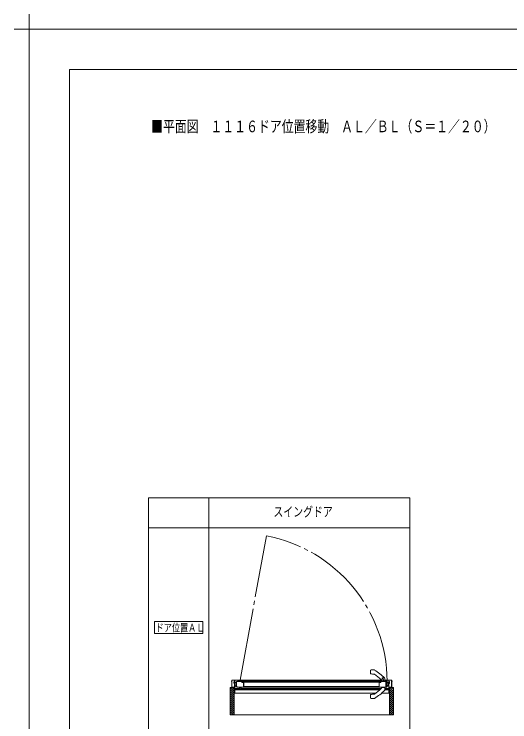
# Model space of a CAD drawing. Units: millimetres on the paper. Extents: x -305 to 305, y -152 to 152.
# Drawn here: x -304.8 to -181.6, y -23.7 to 152.3 of the extents above; entities that cross this region are included whole.
import ezdxf
from ezdxf.enums import TextEntityAlignment as Align

# ---------------------------------------------------------------- set-up
doc = ezdxf.new("R2010")
doc.units = ezdxf.units.MM
doc.linetypes.add('LONG_CHAIN', pattern=[21, 18, -1, 1, -1])
doc.linetypes.add('LONG_DOUBLE_CHAIN', pattern=[21.8, 18, -1, 0.6, -0.6, 0.6, -1])
for name, color, linetype, lineweight in [('0-0_0', 7, 'Continuous', 9), ('0-1_VIEW0001', 7, 'Continuous', 9), ('0-2_1図面枠', 7, 'Continuous', 9), ('0-3_図面枠', 3, 'Continuous', 9), ('0-4_DEFPOINTS', 7, 'Continuous', 9)]:
    doc.layers.add(name, color=color, linetype=linetype, lineweight=lineweight)
doc.styles.add('ＭＳ ゴシック', font='')
doc.styles.get('ＭＳ ゴシック').set_extended_font_data('MS Gothic')

# ---------------------------------------------------------------- blocks, each defined once
blk = doc.blocks.new('グループ-6')
at = {"layer": '0-2_1図面枠'}
for p, q in [((-4200, 2895), (-4200, 3045)), ((-4275, 2970), (-4125, 2970))]:
    blk.add_line(p, q, dxfattribs=at)

msp = doc.modelspace()

# ---------------------------------------------------------------- linework, layer by layer
at = {"layer": '0-1_VIEW0001'}
for p, q in [((-271.383, 31.98), (-271.383, -75.52)), ((-271.383, 31.98), (-206.383, 31.98)), ((-256.383, 31.98), (-256.383, -75.52)), ((-206.383, 31.98), (-206.383, -75.52)), ((-271.383, 24.48), (-206.383, 24.48)), ((-269.883, -1.77), (-269.883, 1.23)), ((-269.883, 1.23), (-257.883, 1.23)), ((-257.883, -1.77), (-257.883, 1.23)), ((-269.883, -1.77), (-257.883, -1.77)), ((-216.225, -11.607), (-216.225, -11.032)), ((-215.275, -10.832), (-216.025, -10.832)), ((-215.34, -11.862), (-215.725, -11.862)), ((-250.775, -13.777), (-250.775, -13.757)), ((-250.765, -13.747), (-250.715, -13.747)), ((-250.715, -13.787), (-250.765, -13.787)), ((-250.7, -13.732), (-250.7, -13.397)), ((-250.7, -15.097), (-250.7, -13.802)), ((-250.655, -15.087), (-250.655, -13.407)), ((-250.65, -13.347), (-249.975, -13.347)), ((-250.64, -13.392), (-250.015, -13.392)), ((-250.15, -13.772), (-250.1, -13.772)), ((-250.15, -13.772), (-250.15, -14.122)), ((-250, -13.407), (-250, -15.087)), ((-249.95, -13.372), (-249.95, -15.667)), ((-213.49, -13.347), (-249.925, -13.347)), ((-249.925, -16.597), (-249.925, -13.347)), ((-249.701, -14.017), (-249.701, -13.983)), ((-249.653, -14.032), (-249.686, -14.032)), ((-249.59, -14.009), (-249.648, -14.031)), ((-249.615, -13.967), (-249.581, -13.967)), ((-249.556, -14.732), (-249.556, -14.032)), ((-249.516, -14.032), (-249.516, -14.732)), ((-249.076, -13.632), (-247.716, -13.632)), ((-248.171, -13.677), (-249.076, -13.677)), ((-248.146, -13.927), (-248.146, -13.912)), ((-248.131, -13.897), (-248.111, -13.897)), ((-247.756, -13.942), (-248.131, -13.942)), ((-248.096, -13.882), (-248.096, -13.752)), ((-248.051, -13.722), (-248.051, -13.847)), ((-248.026, -13.697), (-213.726, -13.697)), ((-247.73, -13.697), (-248.026, -13.697)), ((-248.026, -13.847), (-213.726, -13.847)), ((-248.001, -13.897), (-247.776, -13.897)), ((-247.746, -15.007), (-247.746, -13.952)), ((-247.736, -13.857), (-247.73, -13.857)), ((-247.708, -13.687), (-247.722, -13.695)), ((-247.722, -13.86), (-247.708, -13.868)), ((-247.701, -13.647), (-214.051, -13.647)), ((-247.701, -13.647), (-247.701, -13.674)), ((-247.701, -13.881), (-247.701, -15.007)), ((-214.051, -13.647), (-214.051, -15.132)), ((-214.05, -13.674), (-214.05, -13.647)), ((-214.05, -15.007), (-214.05, -13.881)), ((-214.029, -13.695), (-214.043, -13.687)), ((-214.043, -13.868), (-214.029, -13.859)), ((-214.035, -13.632), (-212.175, -13.632)), ((-213.725, -13.697), (-214.021, -13.697)), ((-214.021, -13.857), (-214.015, -13.857)), ((-214.005, -15.007), (-214.005, -13.952)), ((-213.995, -13.942), (-213.62, -13.942)), ((-213.975, -13.897), (-213.75, -13.897)), ((-213.726, -13.847), (-213.726, -13.697)), ((-213.7, -13.847), (-213.7, -13.722)), ((-213.655, -13.882), (-213.655, -13.752)), ((-213.62, -13.897), (-213.64, -13.897)), ((-213.605, -13.927), (-213.605, -13.912)), ((-213.58, -13.677), (-212.245, -13.677)), ((-213.475, -13.617), (-213.475, -13.421)), ((-213.46, -13.632), (-212.64, -13.632)), ((-212.805, -13.632), (-212.893, -13.632)), ((-212.625, -13.617), (-212.625, -13.04)), ((-211.675, -13.347), (-212.625, -13.347)), ((-212.345, -13.815), (-212.345, -14.206)), ((-212.316, -13.775), (-212.338, -13.797)), ((-212.3, -13.822), (-212.3, -15.067)), ((-212.3, -13.842), (-212.3, -15.012)), ((-212.3, -13.842), (-212.125, -13.842)), ((-212.245, -13.767), (-212.298, -13.767)), ((-212.1, -13.807), (-212.285, -13.807)), ((-212.075, -13.892), (-212.075, -15.012)), ((-211.675, -15.682), (-211.675, -13.347)), ((-211.65, -13.372), (-211.65, -15.667)), ((-210.95, -13.347), (-211.625, -13.347)), ((-211.6, -13.407), (-211.6, -15.087)), ((-210.96, -13.392), (-211.585, -13.392)), ((-211.45, -14.122), (-211.45, -13.772)), ((-210.945, -15.087), (-210.945, -13.407)), ((-210.9, -13.732), (-210.9, -13.397)), ((-210.9, -15.097), (-210.9, -13.802)), ((-210.835, -13.747), (-210.885, -13.747)), ((-210.885, -13.787), (-210.835, -13.787)), ((-210.825, -13.777), (-210.825, -13.757)), ((-251.1, -21.972), (-251.1, -15.222)), ((-250.1, -15.222), (-251.1, -15.222)), ((-250.1, -16.672), (-251.1, -15.672)), ((-250.1, -16.172), (-251.05, -15.222)), ((-250.015, -15.147), (-250.65, -15.147)), ((-250.015, -15.102), (-250.64, -15.102)), ((-250.1, -15.672), (-250.55, -15.222)), ((-250.1, -15.222), (-250.1, -21.972)), ((-250, -16.532), (-250, -15.162)), ((-249.95, -15.747), (-249.95, -16.582)), ((-249.935, -15.682), (-249.615, -15.682)), ((-249.25, -15.732), (-249.935, -15.732)), ((-249.925, -15.454), (-248.751, -15.454)), ((-249.925, -15.594), (-249.6, -15.594)), ((-249.925, -15.77), (-213.836, -15.77)), ((-249.701, -14.757), (-249.701, -14.747)), ((-249.686, -14.732), (-249.653, -14.732)), ((-249.648, -14.733), (-249.59, -14.756)), ((-249.341, -15.102), (-249.641, -14.877)), ((-249.581, -14.797), (-249.622, -14.797)), ((-249.614, -14.841), (-249.314, -15.066)), ((-249.6, -15.667), (-249.6, -15.582)), ((-249.555, -15.594), (-249.255, -15.594)), ((-249.555, -15.597), (-249.555, -15.667)), ((-249.55, -15.532), (-249.495, -15.532)), ((-249.495, -15.582), (-249.54, -15.582)), ((-249.54, -15.682), (-249.27, -15.682)), ((-249.48, -15.547), (-249.48, -15.567)), ((-249.33, -15.567), (-249.33, -15.547)), ((-249.315, -15.532), (-249.25, -15.532)), ((-249.27, -15.582), (-249.315, -15.582)), ((-249.255, -15.667), (-249.255, -15.597)), ((-249.251, -15.087), (-247.826, -15.087)), ((-247.826, -15.132), (-249.251, -15.132)), ((-249.2, -15.582), (-249.2, -15.682)), ((-249.2, -15.594), (-248.751, -15.594)), ((-248.801, -15.207), (-248.801, -15.132)), ((-248.751, -15.307), (-248.751, -15.257)), ((-248.401, -15.257), (-248.751, -15.257)), ((-248.751, -15.582), (-248.751, -15.307)), ((-248.451, -15.632), (-248.701, -15.632)), ((-248.403, -15.597), (-213.65, -15.597)), ((-248.401, -15.307), (-248.401, -15.257)), ((-248.401, -15.307), (-248.401, -15.582)), ((-248.401, -15.457), (-213.511, -15.457)), ((-248.351, -15.207), (-248.351, -15.132)), ((-214.051, -14.982), (-247.701, -14.982)), ((-247.701, -15.132), (-214.051, -15.132)), ((-212.36, -15.087), (-213.925, -15.087)), ((-212.15, -15.132), (-213.925, -15.132)), ((-213.505, -15.132), (-213.418, -15.132)), ((-213.475, -15.147), (-213.475, -15.343)), ((-212.63, -15.774), (-211.675, -15.774)), ((-212.625, -15.147), (-212.625, -15.725)), ((-212.625, -15.457), (-211.675, -15.457)), ((-212.625, -15.597), (-212.4, -15.597)), ((-212.4, -15.582), (-212.4, -15.682)), ((-212.365, -14.238), (-212.365, -14.526)), ((-212.35, -14.217), (-212.361, -14.228)), ((-212.361, -14.537), (-212.35, -14.548)), ((-212.285, -15.532), (-212.35, -15.532)), ((-212.35, -15.732), (-211.665, -15.732)), ((-212.345, -14.558), (-212.345, -15.072)), ((-212.345, -15.597), (-212.045, -15.597)), ((-212.345, -15.667), (-212.345, -15.597)), ((-212.33, -15.582), (-212.285, -15.582)), ((-212.06, -15.682), (-212.33, -15.682)), ((-212.3, -15.062), (-212.3, -15.012)), ((-212.125, -15.062), (-212.3, -15.062)), ((-212.285, -15.082), (-212.16, -15.082)), ((-212.27, -15.567), (-212.27, -15.547)), ((-212.14, -15.072), (-212.11, -15.072)), ((-212.12, -15.547), (-212.12, -15.567)), ((-212.05, -15.532), (-212.105, -15.532)), ((-212.105, -15.582), (-212.06, -15.582)), ((-212.045, -15.597), (-212.045, -15.667)), ((-212, -15.667), (-212, -15.582)), ((-212, -15.597), (-211.675, -15.597)), ((-211.665, -15.682), (-211.985, -15.682)), ((-211.725, -14.599), (-211.725, -14.166)), ((-211.675, -16.597), (-211.675, -15.732)), ((-211.65, -15.747), (-211.65, -16.582)), ((-211.6, -16.532), (-211.6, -15.162)), ((-211.585, -15.102), (-210.96, -15.102)), ((-211.585, -15.147), (-210.95, -15.147)), ((-211.45, -14.122), (-211.5, -14.122)), ((-211.5, -15.222), (-211.5, -21.972)), ((-211.5, -15.672), (-211.05, -15.222)), ((-211.5, -16.172), (-210.55, -15.222)), ((-210.5, -15.222), (-211.5, -15.222)), ((-211.5, -16.672), (-210.5, -15.672)), ((-210.5, -21.972), (-210.5, -15.222)), ((-250.1, -17.172), (-251.1, -16.172)), ((-250.1, -17.672), (-251.1, -16.672)), ((-250.1, -18.172), (-251.1, -17.172)), ((-250.1, -16.582), (-250.1, -16.562)), ((-250.085, -16.547), (-250.015, -16.547)), ((-249.965, -16.597), (-250.085, -16.597)), ((-249.925, -16.597), (-214.844, -16.597)), ((-216.225, -17.158), (-216.225, -17.732)), ((-215.34, -16.902), (-215.725, -16.902)), ((-213.41, -16.597), (-211.675, -16.597)), ((-211.5, -16.597), (-211.651, -16.597)), ((-211.635, -16.597), (-211.515, -16.597)), ((-211.515, -16.547), (-211.585, -16.547)), ((-211.5, -17.172), (-210.5, -16.172)), ((-211.5, -16.582), (-211.5, -16.562)), ((-211.5, -17.672), (-210.5, -16.672)), ((-211.5, -18.172), (-210.5, -17.172)), ((-250.1, -18.672), (-251.1, -17.672)), ((-250.1, -19.172), (-251.1, -18.172)), ((-250.1, -19.672), (-251.1, -18.672)), ((-250.1, -20.172), (-251.1, -19.172)), ((-215.275, -17.932), (-216.025, -17.932)), ((-211.5, -18.672), (-210.5, -17.672)), ((-211.5, -19.172), (-210.5, -18.172)), ((-211.5, -19.672), (-210.5, -18.672)), ((-211.5, -20.172), (-210.5, -19.172)), ((-250.1, -20.672), (-251.1, -19.672)), ((-250.1, -21.167), (-251.1, -20.167)), ((-250.1, -21.662), (-251.1, -20.662)), ((-211.5, -20.672), (-210.5, -19.672)), ((-211.5, -21.167), (-210.5, -20.167)), ((-211.5, -21.662), (-210.5, -20.662)), ((-250.285, -21.972), (-251.1, -21.157)), ((-250.78, -21.972), (-251.1, -21.652)), ((-251.099, -21.972), (-210.5, -21.972)), ((-211.315, -21.972), (-210.5, -21.157)), ((-210.82, -21.972), (-210.5, -21.652))]:
    msp.add_line(p, q, dxfattribs=at)
at = {"layer": '0-1_VIEW0001', "linetype": 'LONG_CHAIN'}
msp.add_line((-248.628, -13.347), (-242.052, 22.507), dxfattribs=at)
at = {"layer": '0-1_VIEW0001', "color": 2}
for p, q in [((-213.654, -13.598), (-213.655, -13.632)), ((-213.425, -13.523), (-213.611, -13.551)), ((-213.319, -13.406), (-213.291, -12.87)), ((-213.02, -12.87), (-212.992, -13.406)), ((-212.7, -13.551), (-212.886, -13.523)), ((-212.655, -13.632), (-212.657, -13.598)), ((-213.23, -15.152), (-213.58, -15.152)), ((-213.58, -15.152), (-213.58, -15.164)), ((-213.53, -15.132), (-213.53, -15.152)), ((-213.22, -15.142), (-213.09, -15.142)), ((-212.73, -15.152), (-213.08, -15.152)), ((-212.78, -15.152), (-212.781, -15.132)), ((-212.73, -15.164), (-212.73, -15.152))]:
    msp.add_line(p, q, dxfattribs=at)
at = {"layer": '0-1_VIEW0001', "color": 2, "linetype": 'LONG_DOUBLE_CHAIN'}
for p, q in [((-213.221, -15.194), (-213.221, -15.211)), ((-213.09, -15.194), (-213.09, -15.211))]:
    msp.add_line(p, q, dxfattribs=at)
at = {"layer": '0-1_VIEW0001'}
for points in [[(-250.775, -13.757), (-250.773, -13.75), (-250.765, -13.747)], [(-250.765, -13.787), (-250.773, -13.784), (-250.775, -13.777)], [(-250.715, -13.747), (-250.705, -13.743), (-250.7, -13.732)], [(-250.7, -13.802), (-250.705, -13.792), (-250.715, -13.787)], [(-250.7, -13.397), (-250.686, -13.362), (-250.65, -13.347)], [(-250.655, -13.407), (-250.651, -13.397), (-250.64, -13.392)], [(-250.1, -14.122), (-250.1, -13.772), (-250.022, -13.713)], [(-250.015, -13.392), (-250.005, -13.397), (-250, -13.407)], [(-249.975, -13.347), (-249.958, -13.355), (-249.95, -13.372)], [(-249.701, -13.983), (-249.698, -13.968), (-249.692, -13.955), (-249.576, -13.818), (-249.423, -13.718), (-249.253, -13.656), (-249.076, -13.632)], [(-249.686, -14.032), (-249.696, -14.028), (-249.701, -14.017)], [(-249.648, -14.031), (-249.651, -14.032), (-249.653, -14.032)], [(-249.076, -13.677), (-249.23, -13.699), (-249.382, -13.747), (-249.493, -13.797), (-249.586, -13.871), (-249.627, -13.943), (-249.629, -13.959), (-249.615, -13.967)], [(-249.556, -14.032), (-249.566, -14.012), (-249.59, -14.009)], [(-249.581, -13.967), (-249.535, -13.986), (-249.516, -14.032)], [(-248.096, -13.752), (-248.118, -13.699), (-248.171, -13.677)], [(-248.146, -13.912), (-248.141, -13.902), (-248.131, -13.897)], [(-248.131, -13.942), (-248.141, -13.938), (-248.146, -13.927)], [(-248.111, -13.897), (-248.1, -13.893), (-248.096, -13.882)], [(-248.026, -13.697), (-248.043, -13.705), (-248.051, -13.722)], [(-248.051, -13.847), (-248.036, -13.883), (-248.001, -13.897)], [(-247.776, -13.897), (-247.758, -13.89), (-247.751, -13.872), (-247.746, -13.862), (-247.736, -13.857)], [(-247.746, -13.952), (-247.749, -13.945), (-247.756, -13.942)], [(-247.722, -13.695), (-247.726, -13.697), (-247.73, -13.697)], [(-247.73, -13.857), (-247.726, -13.858), (-247.722, -13.86)], [(-247.716, -13.632), (-247.705, -13.637), (-247.701, -13.647)], [(-247.701, -13.674), (-247.703, -13.681), (-247.708, -13.687)], [(-247.708, -13.868), (-247.703, -13.874), (-247.701, -13.881)], [(-214.05, -13.647), (-214.046, -13.637), (-214.035, -13.632)], [(-214.043, -13.687), (-214.049, -13.681), (-214.05, -13.674)], [(-214.05, -13.881), (-214.049, -13.873), (-214.043, -13.868)], [(-214.021, -13.697), (-214.025, -13.697), (-214.029, -13.695)], [(-214.029, -13.859), (-214.025, -13.858), (-214.021, -13.857)], [(-214.015, -13.857), (-214.005, -13.862), (-214, -13.872), (-213.993, -13.89), (-213.975, -13.897)], [(-214.005, -13.952), (-214.003, -13.945), (-213.995, -13.942)], [(-213.75, -13.897), (-213.715, -13.883), (-213.7, -13.847)], [(-213.7, -13.722), (-213.708, -13.705), (-213.725, -13.697)], [(-213.655, -13.752), (-213.633, -13.699), (-213.58, -13.677)], [(-213.64, -13.897), (-213.651, -13.893), (-213.655, -13.882)], [(-213.605, -13.912), (-213.61, -13.902), (-213.62, -13.897)], [(-213.62, -13.942), (-213.61, -13.938), (-213.605, -13.927)], [(-212.338, -13.797), (-212.344, -13.805), (-212.345, -13.815)], [(-212.298, -13.767), (-212.307, -13.769), (-212.316, -13.775)], [(-212.285, -13.807), (-212.296, -13.812), (-212.3, -13.822)], [(-212.245, -13.677), (-212.2, -13.722), (-212.245, -13.767)], [(-212.175, -13.632), (-212.087, -13.669), (-212.058, -13.709), (-212.05, -13.757), (-212.065, -13.793), (-212.1, -13.807)], [(-211.625, -13.347), (-211.643, -13.355), (-211.65, -13.372)], [(-211.585, -13.392), (-211.596, -13.397), (-211.6, -13.407)], [(-211.45, -13.772), (-211.5, -13.772), (-211.579, -13.713)], [(-211.5, -13.772), (-211.5, -14.122), (-211.579, -14.182)], [(-210.945, -13.407), (-210.95, -13.397), (-210.96, -13.392)], [(-210.9, -13.397), (-210.915, -13.362), (-210.95, -13.347)], [(-210.885, -13.747), (-210.896, -13.743), (-210.9, -13.732)], [(-210.9, -13.802), (-210.896, -13.792), (-210.885, -13.787)], [(-210.825, -13.757), (-210.828, -13.75), (-210.835, -13.747)], [(-210.835, -13.787), (-210.828, -13.784), (-210.825, -13.777)], [(-250.65, -15.147), (-250.686, -15.133), (-250.7, -15.097)], [(-250.64, -15.102), (-250.651, -15.098), (-250.655, -15.087)], [(-250.15, -14.122), (-250.1, -14.122), (-250.022, -14.182)], [(-250, -15.087), (-250.005, -15.098), (-250.015, -15.102)], [(-250, -15.162), (-250.005, -15.152), (-250.015, -15.147)], [(-249.95, -15.667), (-249.946, -15.678), (-249.935, -15.682)], [(-249.935, -15.732), (-249.946, -15.737), (-249.95, -15.747)], [(-249.701, -14.747), (-249.696, -14.737), (-249.686, -14.732)], [(-249.641, -14.877), (-249.685, -14.825), (-249.701, -14.757)], [(-249.653, -14.732), (-249.651, -14.733), (-249.648, -14.733)], [(-249.622, -14.797), (-249.635, -14.806), (-249.634, -14.822), (-249.624, -14.832), (-249.614, -14.841)], [(-249.615, -15.682), (-249.605, -15.678), (-249.6, -15.667)], [(-249.6, -15.582), (-249.586, -15.547), (-249.55, -15.532)], [(-249.59, -14.756), (-249.566, -14.753), (-249.556, -14.732)], [(-249.516, -14.732), (-249.535, -14.778), (-249.581, -14.797)], [(-249.54, -15.582), (-249.551, -15.587), (-249.555, -15.597)], [(-249.555, -15.667), (-249.551, -15.678), (-249.54, -15.682)], [(-249.495, -15.532), (-249.485, -15.537), (-249.48, -15.547)], [(-249.48, -15.567), (-249.485, -15.578), (-249.495, -15.582)], [(-249.251, -15.132), (-249.298, -15.125), (-249.341, -15.102)], [(-249.33, -15.547), (-249.326, -15.537), (-249.315, -15.532)], [(-249.315, -15.582), (-249.326, -15.578), (-249.33, -15.567)], [(-249.314, -15.066), (-249.284, -15.082), (-249.251, -15.087)], [(-249.255, -15.597), (-249.26, -15.587), (-249.27, -15.582)], [(-249.27, -15.682), (-249.26, -15.678), (-249.255, -15.667)], [(-249.25, -15.532), (-249.215, -15.547), (-249.2, -15.582)], [(-249.2, -15.682), (-249.215, -15.718), (-249.25, -15.732)], [(-247.826, -15.087), (-247.769, -15.064), (-247.746, -15.007)], [(-247.701, -15.007), (-247.737, -15.096), (-247.826, -15.132)], [(-213.925, -15.132), (-214.014, -15.096), (-214.05, -15.007)], [(-213.925, -15.087), (-213.982, -15.064), (-214.005, -15.007)], [(-212.35, -15.532), (-212.386, -15.547), (-212.4, -15.582)], [(-212.4, -15.682), (-212.386, -15.718), (-212.35, -15.732)], [(-212.361, -14.228), (-212.364, -14.233), (-212.365, -14.238)], [(-212.365, -14.526), (-212.364, -14.532), (-212.361, -14.537)], [(-212.345, -15.072), (-212.35, -15.083), (-212.36, -15.087)], [(-212.345, -14.206), (-212.347, -14.212), (-212.35, -14.217)], [(-212.35, -14.548), (-212.347, -14.553), (-212.345, -14.558)], [(-212.345, -15.597), (-212.341, -15.587), (-212.33, -15.582)], [(-212.33, -15.682), (-212.341, -15.678), (-212.345, -15.667)], [(-212.3, -15.067), (-212.296, -15.078), (-212.285, -15.082)], [(-212.27, -15.547), (-212.275, -15.537), (-212.285, -15.532)], [(-212.285, -15.582), (-212.275, -15.578), (-212.27, -15.567)], [(-212.16, -15.082), (-212.156, -15.081), (-212.152, -15.078), (-212.147, -15.074), (-212.14, -15.072)], [(-212.11, -15.072), (-212.103, -15.075), (-212.1, -15.082), (-212.115, -15.118), (-212.15, -15.132)], [(-212.105, -15.532), (-212.116, -15.537), (-212.12, -15.547)], [(-212.12, -15.567), (-212.116, -15.578), (-212.105, -15.582)], [(-212.06, -15.582), (-212.05, -15.587), (-212.045, -15.597)], [(-212.045, -15.667), (-212.05, -15.678), (-212.06, -15.682)], [(-212, -15.582), (-212.015, -15.547), (-212.05, -15.532)], [(-211.985, -15.682), (-211.996, -15.678), (-212, -15.667)], [(-211.65, -15.667), (-211.655, -15.678), (-211.665, -15.682)], [(-211.665, -15.732), (-211.655, -15.737), (-211.65, -15.747)], [(-211.6, -15.087), (-211.596, -15.098), (-211.585, -15.102)], [(-211.6, -15.162), (-211.596, -15.152), (-211.585, -15.147)], [(-210.96, -15.102), (-210.95, -15.098), (-210.945, -15.087)], [(-210.95, -15.147), (-210.915, -15.133), (-210.9, -15.097)], [(-250.1, -16.562), (-250.096, -16.552), (-250.085, -16.547)], [(-250.085, -16.597), (-250.096, -16.593), (-250.1, -16.582)], [(-250.015, -16.547), (-250.005, -16.543), (-250, -16.532)], [(-249.95, -16.582), (-249.955, -16.593), (-249.965, -16.597)], [(-211.65, -16.582), (-211.646, -16.593), (-211.635, -16.597)], [(-211.585, -16.547), (-211.596, -16.543), (-211.6, -16.532)], [(-211.5, -16.562), (-211.505, -16.552), (-211.515, -16.547)], [(-211.515, -16.597), (-211.505, -16.593), (-211.5, -16.582)]]:
    msp.add_lwpolyline(points, dxfattribs=at)
at = {"layer": '0-1_VIEW0001', "linetype": 'LONG_CHAIN'}
msp.add_arc((-249.075, -13.847), 37.027, 0.29921, 79.06601, dxfattribs=at)
at = {"layer": '0-1_VIEW0001'}
for centre, radius, start, end in [((-216.025, -11.032), 0.2, 90, 180), ((-216.025, -11.607), 0.2, 180, 249.07517), ((-215.725, -10.822), 1.04, 249.07517, 270), ((-215.34, -12.062), 0.2, 55.92995, 90), ((-215.275, -11.032), 0.2, 57.03513, 90), ((-222.034, -21.961), 12.15, 45.61305, 55.92995), ((-222.034, -21.961), 13.05, 44.40318, 58.24605), ((-250.013, -13.725), 0.015, 19.47122, 127.16085), ((-213.675, -13.421), 0.2, 0, 45.61305), ((-213.46, -13.617), 0.015, 180, 270), ((-212.925, -13.04), 0.3, 0, 44.40318), ((-212.64, -13.617), 0.015, 270, 0), ((-212.125, -13.892), 0.05, 0, 90), ((-212.1, -14.382), 0.45, 38.21321, 86.81526), ((-211.588, -13.725), 0.015, 52.83915, 160.52878), ((-250.013, -14.17), 0.015, 232.83915, 340.52878), ((-248.751, -15.207), 0.05, 180, 270), ((-248.701, -15.582), 0.05, 180, 270), ((-248.451, -15.582), 0.05, 270, 0), ((-248.401, -15.207), 0.05, 270, 0), ((-222.034, -6.803), 12.15, 304.07005, 314.38695), ((-213.675, -15.343), 0.2, 314.38695, 0), ((-213.46, -15.147), 0.015, 90, 180), ((-212.925, -15.725), 0.3, 315.59682, 0), ((-212.64, -15.147), 0.015, 0, 90), ((-212.125, -15.012), 0.05, 270, 0), ((-212.1, -14.382), 0.45, 273.18474, 321.78679), ((-211.825, -14.166), 0.1, 0, 38.21321), ((-211.825, -14.599), 0.1, 321.78679, 0), ((-211.588, -14.17), 0.015, 199.47122, 307.16085), ((-210.953, -14.127), 0.0077, 242.71904, 0), ((-216.025, -17.158), 0.2, 110.92483, 180), ((-215.725, -17.942), 1.04, 90, 110.92483), ((-215.34, -16.702), 0.2, 270, 304.07005), ((-222.034, -6.803), 13.05, 301.75395, 315.59682), ((-216.025, -17.732), 0.2, 180, 270), ((-215.275, -17.732), 0.2, 270, 302.96487)]:
    msp.add_arc(centre, radius, start, end, dxfattribs=at)
at = {"layer": '0-1_VIEW0001', "color": 2}
for centre, radius, start, end in [((-213.604, -13.601), 0.05, 98.59735, 177), ((-213.444, -13.399), 0.125, 278.55177, 357), ((-213.241, -12.872), 0.05, 97.09046, 177.00002), ((-213.155, -13.567), 0.75, 90.0004, 97.00669), ((-213.155, -13.567), 0.75, 82.99308, 90.0004), ((-213.07, -12.872), 0.05, 2.99998, 82.91056), ((-212.867, -13.399), 0.125, 183, 261.43914), ((-212.707, -13.601), 0.05, 3, 81.40265), ((-213.565, -15.164), 0.015, 180, 260.87393), ((-213.155, -12.612), 2.6, 260.87393, 268.55914), ((-213.22, -15.152), 0.01, 90, 180), ((-213.155, -12.107), 3.088, 268.7869, 271.2131), ((-213.22, -15.196), 0.015, 268.55914, 0), ((-213.09, -15.196), 0.015, 180, 271.44086), ((-213.09, -15.152), 0.01, 0, 90), ((-213.155, -12.612), 2.6, 271.44086, 279.12607), ((-212.745, -15.164), 0.015, 279.12607, 0)]:
    msp.add_arc(centre, radius, start, end, dxfattribs=at)
at = {"layer": '0-3_図面枠'}
msp.add_lwpolyline([(-291.017, -138.498), (108.983, -138.498), (108.983, 138.502), (-291.017, 138.502)], close=True, dxfattribs=at)
at = {"layer": '0-4_DEFPOINTS'}
for p in [(118.983, 148.502), (-301.017, -148.498)]:
    msp.add_line(p, (-301.017, 148.502), dxfattribs=at)

# ---------------------------------------------------------------- block references
at = {"layer": '0-2_1図面枠', "xscale": 0.05, "yscale": 0.05}
msp.add_blockref('グループ-6', (-91.017, 0.002), dxfattribs=at)

# ---------------------------------------------------------------- texts
at = {"layer": '0-0_0', "style": 'ＭＳ ゴシック', "width": 0.75}
msp.add_text('■平面図\u3000１１１６ドア位置移動\u3000ＡＬ／ＢＬ（Ｓ＝１／２０）', height=2.886, dxfattribs=at).set_placement((-270.735, 122.023), align=Align.BOTTOM_LEFT)
at = {"layer": '0-1_VIEW0001', "style": 'ＭＳ ゴシック', "width": 0.75}
for s, height, p in [('スイングドア', 2.405, (-240.33, 26.586)), ('ドア位置ＡＬ', 1.921, (-269.598, -1.89))]:
    msp.add_text(s, height=height, dxfattribs=at).set_placement(p, align=Align.BOTTOM_LEFT)

doc.saveas('drawing.dxf')
